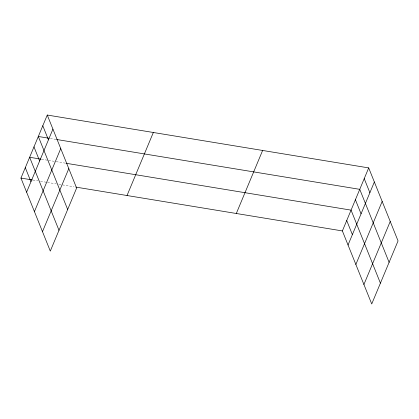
<?xml version="1.0" encoding="UTF-8"?>
<svg xmlns="http://www.w3.org/2000/svg" width="419" height="419" viewBox="0 0 419 419"><rect width="100%" height="100%" fill="white"/><g stroke="black" fill="none" stroke-linecap="round" stroke-linejoin="round"><path stroke-width="0.31" stroke-dasharray="2.1 1.57" d="M50.317 138.448L55.999 139.386M41.633 159.251L47.944 160.288M48.578 160.393L55.523 161.535M56.151 161.64L65.626 163.195M32.944 180.05L37.998 180.882M40.523 181.296L46.839 182.333M47.467 182.438L56.308 183.894M58.833 184.308L73.985 186.801"/><path stroke-width="0.63" d="M47.268 115.047L76.619 188.063L50.301 251.096L20.95 178.08L47.268 115.047L368.699 167.904L398.05 240.92L371.732 303.953L342.381 230.937L368.699 167.904M26.607 192.153L52.925 129.12M34.426 211.605L60.745 148.572M42.481 231.644L68.805 168.611M127.02 195.521L153.338 132.488M236.306 213.491L262.624 150.463M348.037 245.01L374.356 181.982M355.857 264.462L382.175 201.429M363.912 284.501L390.23 221.473M49.054 138.244L38.323 136.479L67.674 209.495M56.628 139.49L359.748 189.336L389.099 262.352M40.999 159.147L29.634 157.277L58.99 230.293M66.254 163.3L351.064 210.134L380.415 283.155M20.95 178.08L32.315 179.945M75.881 187.11L342.381 230.937M364.221 178.62L369.883 192.693M355.406 199.737L361.063 213.81M346.723 220.535L352.379 234.614M42.796 125.763L48.452 139.836M33.976 146.875L39.637 160.954M25.292 167.679L30.948 181.752"/></g></svg>
